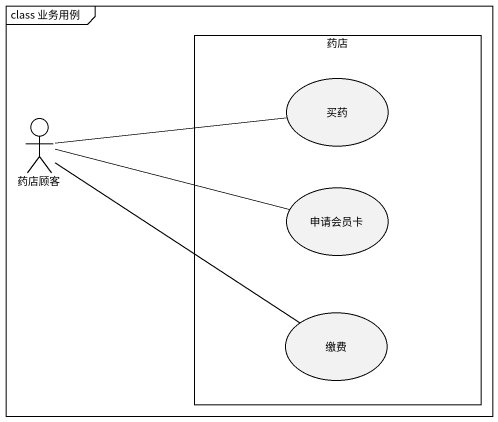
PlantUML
@startuml
mainframe class 业务用例
rectangle 药店 {
  usecase 买药
  usecase 申请会员卡
  usecase 缴费
}
actor 药店顾客
药店顾客 -right- 买药
药店顾客 -right- 申请会员卡
药店顾客 -- 缴费
@enduml
